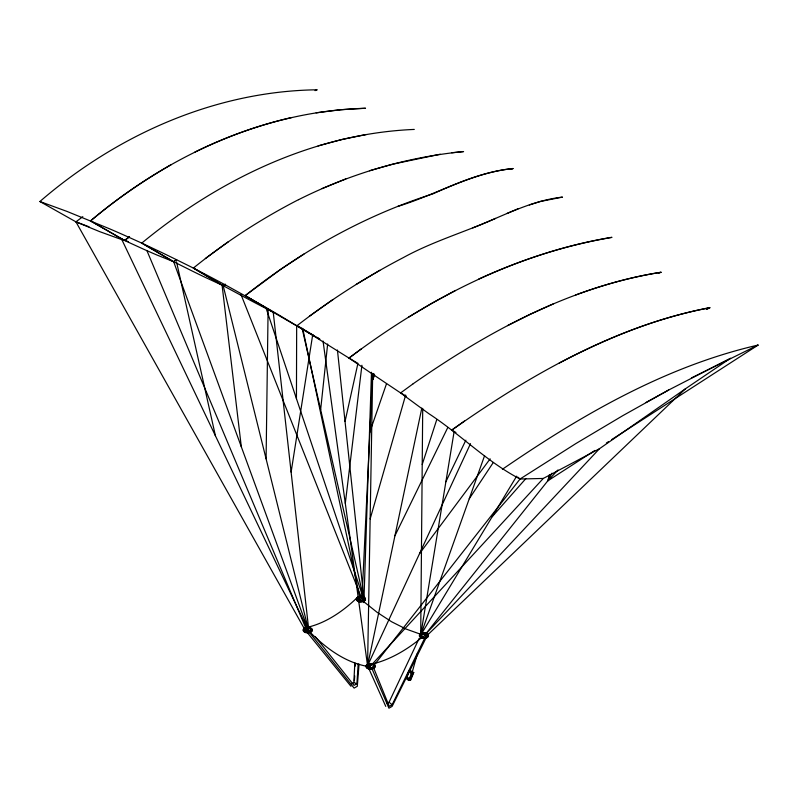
<?xml version="1.0" encoding="UTF-8"?>
<svg xmlns="http://www.w3.org/2000/svg" width="798" height="798" viewBox="0 0 798 798"><rect width="100%" height="100%" fill="white"/><g stroke="black" fill="none" stroke-linecap="round" stroke-linejoin="round"><path stroke-width="1.2" d="M296.447 398.661L296.666 325.385M422.711 408.486L420.706 635.078L425.105 637.363L685.452 388.776L730.559 358.222L668.744 389.973L622.749 415.688L575.957 443.518L520.047 479.009L371.748 668.175L388.925 708.205L392.117 706.37L426.262 637.482M266.093 458.82L268.098 309.564M385.753 706.38L367.569 665.751L372.696 373.404L361.963 598.949L241.006 294.572M363.858 602.62L371.489 372.247M351.898 683.706L353.823 682.599L354.851 662.859M315.35 636.784L354.043 685.362L356.915 683.696L358.162 664.006M354.382 680.754L354.711 675.846M355.359 666.021L355.519 663.567M359.04 664.126L357.305 686.27L354.113 688.105L308.996 631.946L121.845 239.649L99.71 231.649L75.93 221.844L39.9 201.515C116.568 135.191 214.921 91.112 317.215 89.795L315.03 90.623M320.646 409.673L327.649 344.018M345.305 503.388L361.923 365.275M291.12 472.097L312.726 334.601M454.142 431.469L420.706 635.078L422.621 633.971L426.8 636.385M371.639 373.494L372.806 379.609L373.823 373.474M425.105 637.363L392.147 704.724L389.274 706.39L373.364 667.238L371.748 668.175L367.569 665.751L421.823 408.107M345.045 421.474L357.953 363.28M685.452 388.776L599.428 448.755L424.716 635.178L547.777 480.855L549.363 474.83M412.337 671.736L417.424 653.472M370.142 518.959L405.653 395.05M422.212 464.516L436.785 419.539M369.504 432.945L386.521 383.688M484.576 455.708L420.706 635.078L516.655 476.167M372.806 379.609L374.651 374.98M405.992 678.34L408.875 671.248L410.92 670.919L413.743 672.554L410.671 680.125L408.626 680.445L405.992 678.34L408.047 678.021M406.661 677.711L409.085 671.736L411.718 673.841L412.885 673.652L410.461 679.637L409.294 679.816L406.661 677.711L407.828 677.532M408.626 680.445L411.698 672.874L413.743 672.554M409.294 679.816L411.718 673.841M369.274 664.774L367.569 665.751L470.501 443.658M387.13 703.357L389.045 702.24L419.13 638.43M445.883 481.763L465.862 440.187M394.95 535.717L447.828 427.429M594.869 450.461L547.777 480.855L551.927 473.214M469.234 498.8L493.274 462.521M419.558 553.583L490.152 458.85M492.186 516.695L525.882 478.571M369.654 666.958L543.278 478.451L599.428 448.755M547.777 480.855L557.952 469.972M39.9 201.515L66.992 211.42L109.426 228.747A169.206 10.524 26.4 0 1 122.663 234.502L141.765 243.101C218.622 179.72 313.504 133.615 414.282 129.426M310.701 630.959L308.996 631.946L223.181 285.694L206.044 277.744A110.024 4.588 27.7 0 1 192.887 271.36L173.715 261.764L141.765 243.101L160.967 252.158A170.463 7.102 27.7 0 1 174.283 258.622L193.385 268.068C225.934 241.694 261.275 218.802 298.522 199.66M350.95 686.28L304.816 629.522L75.93 221.844L82.802 216.677M225.196 284.248L223.181 285.694L193.395 268.078L208.617 276.038A170.802 4.02 29 0 1 226.193 285.355L260.627 304.437A171.071 1.127 30.3 0 1 278.223 314.592L312.656 335.33A170.762 1.726 31.7 0 0 330.222 346.352L349.005 358.073C426.391 299.549 515.468 253.415 611.837 237.295L611.976 237.405C565.942 245.096 521.104 259.689 478.68 279.071M543.278 478.451L520.047 479.009C486.75 461.723 460.296 434.262 429.025 413.793A169.066 6.603 34.7 0 1 416.147 404.416L400.596 392.925L377.534 377.484A170.383 4.269 33.2 0 1 364.556 368.706L349.005 358.073L361.404 348.816M121.845 239.649L124.468 240.437L129.426 236.767M365.524 108.299C263.948 110.912 167.301 156.039 90.553 220.916L124.588 240.487L129.535 236.816M141.765 243.101L173.665 261.744L176.657 259.55L173.715 261.764L156.907 255.001A109.286 6.803 26.4 0 1 143.83 249.295L124.588 240.487M205.335 258.552L228.388 241.724M413.155 383.778L400.666 392.875L406.292 396.267M225.375 284.337L223.36 285.784L193.395 268.078M455.927 432.466L451.768 430.082C529.732 375.15 615.128 326.053 709.761 307.619L706.43 309.155M451.768 430.082L464.466 421.035M495.588 218.393C465.035 232.009 432.666 241.435 403.219 257.654C366.681 276.647 331.858 298.891 299.23 323.988L297.175 325.554L314.552 335.948M309.415 316.208L332.866 299.609M502.381 469.294C580.605 415.618 664.784 366.501 758.1 345.065L611.607 439.648M413.155 383.768C487.678 331.778 570.281 286.701 661.043 272.248L658.799 273.255M303.958 254.053L280.587 269.425L245.235 295.589L273.046 312.158L255.609 303.09A110.353 2.603 29 0 1 242.412 296.078L223.36 285.784L225.535 284.577M606.38 443.03L608.465 441.673M171.181 164.637C142.772 181.066 115.6 199.7 90.553 220.916L124.468 240.437M356.347 284.297L379.808 270.313M408.646 317.095L432.137 303.13L455.518 290.452M306.432 628.595L304.816 629.522L308.996 631.946L273.235 312.257L245.245 295.589C301.235 251.2 364.486 215.6 432.716 193.934C458.331 182.443 484.705 171.42 512.895 168.518L510.79 169.465M302.123 328.387L364.058 600.156L359.868 597.742L358.182 598.719L362.142 601.263L364.058 600.156L337.434 350.003M645.851 402.561L668.744 389.973M691.417 377.923L758.1 345.065M559.189 363.1C606.699 338.182 657.003 317.504 709.971 307.779L706.639 309.315M507.558 325.614L530.58 314.133L553.293 303.908M298.562 199.68C350.033 173.864 406.252 157.126 463.588 151.58L451.728 152.737M194.822 152.109C225.674 137.007 258.113 125.186 291.619 117.535M529.353 204.956L540.525 201.445L562.48 197.106C530.56 200.657 502.181 216.458 472.745 227.919M506.89 213.485L518.191 208.707M322.163 188.547L345.813 178.892M397.723 206.433C436.456 194.682 472.157 172.488 513.104 168.597M575.677 294.971C603.358 284.766 631.906 276.766 661.103 272.288M369.484 170.732L393.145 164.089L440.227 154.214M318.103 145.884L342.152 139.421L366.232 134.523M316.128 112.827L340.746 109.735L365.384 108.249M353.823 682.599L356.915 683.696M75.93 221.844L89.047 226.802M121.865 239.191L128.418 241.674M316.726 337.394L319.19 338.811M315.838 336.886L305.305 330.831A110.323 0.728 30.3 0 1 292.118 323.21L273.235 312.257M408.875 671.248L411.698 672.874M349.005 358.073L357.295 363M316.636 337.195L319.858 339.12M389.045 702.24L392.147 704.724M410.252 671.547L412.885 673.652M408.706 678.23L410.461 679.637M517.683 477.064L520.047 478.99M146.892 250.582L306.911 630.739M173.665 261.744L308.996 631.946M266.003 307.928L364.058 600.156M176.518 261.844L215.42 435.798M302.711 328.477L359.868 597.742M323.04 341.015L367.569 665.751M222.024 284.716L241.325 446.84M357.305 598.859A3.741 2.155 0 0 1 363.19 597.702A3.741 2.155 0 0 1 362.791 601.283M360.915 601.572A3.741 2.155 0 0 1 357.175 599.418M369.624 668.684A3.741 2.155 0 0 1 367.529 665.362A3.741 2.155 0 0 1 373.654 665.362A3.741 2.155 0 0 1 371.559 668.684M356.516 598.729A4.559 2.633 0 0 1 363.848 597.403A4.559 2.633 0 0 1 362.841 601.802A4.559 2.633 0 0 1 356.367 599.418M420.327 636.355A3.741 2.155 0 0 1 423.938 633.642A3.741 2.155 0 0 1 427.548 636.355A3.741 2.155 0 0 1 422.072 637.672M421.294 637.323A3.741 2.155 0 0 1 420.696 636.874M419.987 634.48A4.559 2.633 0 0 1 427.668 634.29A4.559 2.633 0 0 1 424.726 638.39A4.559 2.633 0 0 1 419.539 635.118M357.305 598.4L357.175 598.959A3.741 2.155 0 0 0 361.883 601.044L362.791 600.824A3.741 2.155 0 0 0 363.19 597.243A3.741 2.155 0 0 0 357.305 598.4M366.98 665.582L366.851 666.14A3.741 2.155 0 0 0 372.457 668.006A3.741 2.155 0 0 0 372.457 664.265L371.559 664.056A3.741 2.155 0 0 0 366.98 665.582M420.696 634.26L420.337 634.769A3.741 2.155 0 0 0 421.294 636.864L422.072 637.213A3.741 2.155 0 0 0 427.179 636.415A3.741 2.155 0 0 0 425.803 633.472A3.741 2.155 0 0 0 420.696 634.26M372.866 663.856L366.033 666.14C341.953 661.263 322.123 645.063 305.614 627.657A114.513 66.114 -60 0 0 356.516 598.271L363.2 601.233L377.284 612.455L391.599 621.752L405.903 628.974L419.987 634.021L421.663 637.612A4.559 2.633 0 0 0 428.496 635.338A4.559 2.633 0 0 0 421.663 633.063A4.559 2.633 0 0 0 421.663 637.612A130.373 77.885 -58.2 0 1 372.866 663.856M306.781 627.767L305.883 627.986A3.741 2.155 0 0 0 305.604 631.627A3.741 2.155 0 0 0 311.429 630.23A3.741 2.155 0 0 0 306.781 627.777M367.369 667.996A4.559 2.633 0 0 0 374.99 666.819A4.559 2.633 0 0 0 369.414 663.597A4.559 2.633 0 0 0 367.369 667.996M358.641 601.233A4.559 2.633 0 0 0 365.474 598.959A4.559 2.633 0 0 0 358.641 596.675A4.559 2.633 0 0 0 358.641 601.233M305.474 632.136A4.559 2.633 0 0 0 312.307 629.861A4.559 2.633 0 0 0 305.474 627.577A4.559 2.633 0 0 0 305.474 632.136M367.369 668.455A4.559 2.633 0 0 0 374.99 667.278A4.559 2.633 0 0 0 369.414 664.056A4.559 2.633 0 0 0 367.369 668.455M305.105 631.846A3.741 2.155 0 0 0 311.36 630.879A3.741 2.155 0 0 0 306.781 628.235A3.741 2.155 0 0 0 305.105 631.846M304.527 632.176A4.559 2.633 0 0 0 312.148 630.999A4.559 2.633 0 0 0 306.572 627.777A4.559 2.633 0 0 0 304.527 632.176"/></g></svg>
